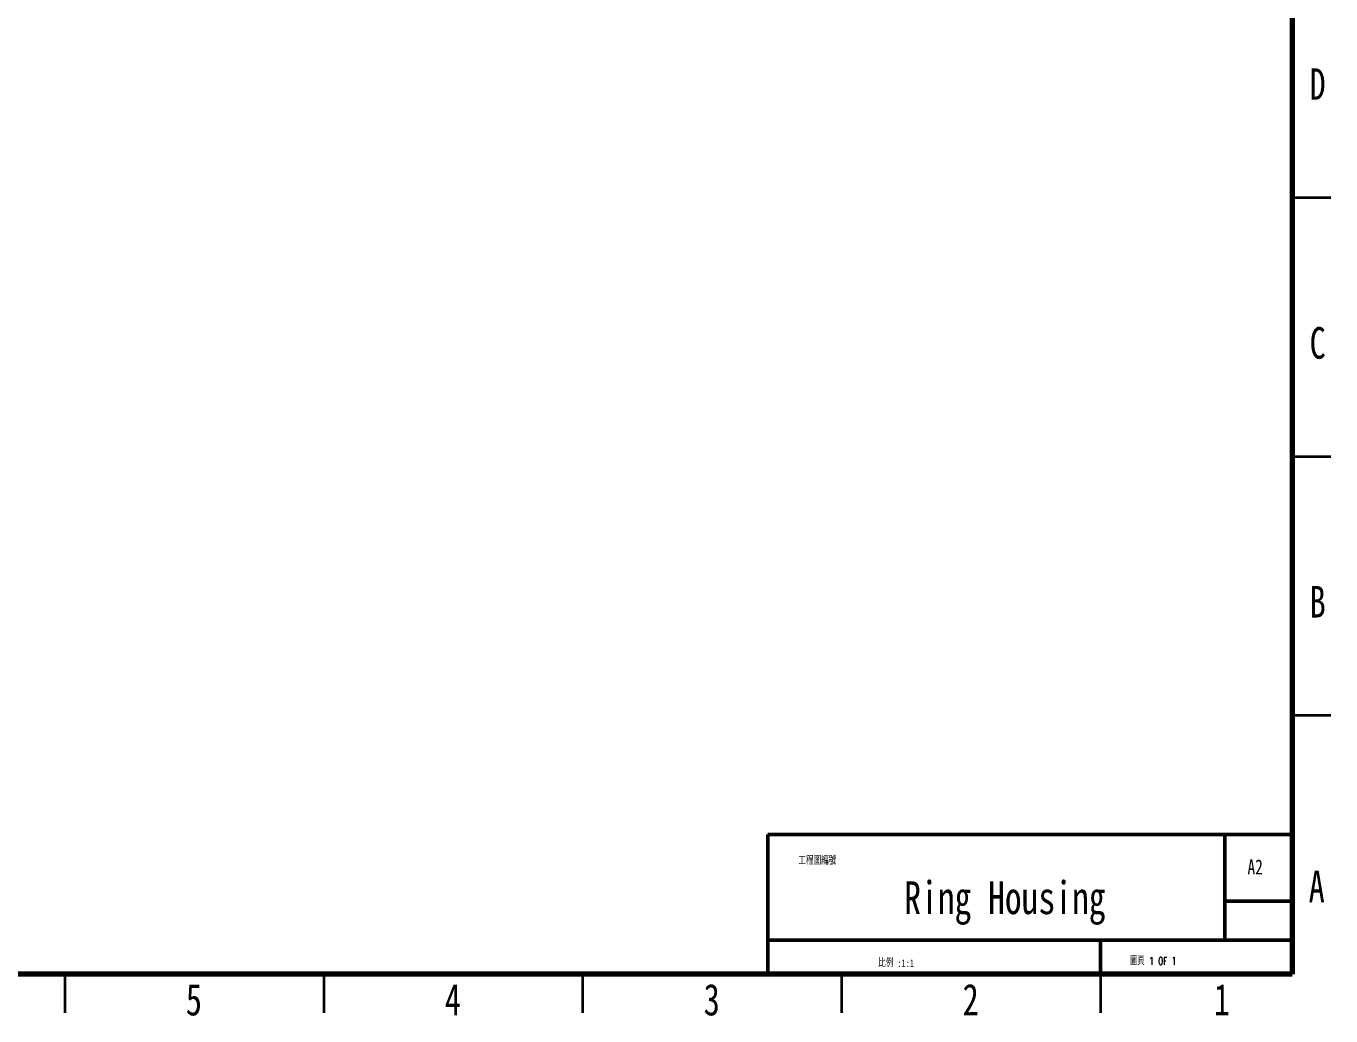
# Model space of a CAD drawing. Header units: millimetres. Extents: x 0 to 591, y 0 to 418.
# Drawn here: x 339.5 to 591.5, y 1.9 to 193.1 of the extents above; entities that cross this region are included whole.
import ezdxf

# ---------------------------------------------------------------- set-up
doc = ezdxf.new("R2010")
doc.units = ezdxf.units.MM
doc.styles.add('SLDTEXTSTYLE0', font='TXT', dxfattribs={"width": 0.75})
doc.styles.add('SLDTEXTSTYLE1', font='TXT', dxfattribs={"width": 0.7, "bigfont": 'bigfont'})
doc.styles.add('SLDTEXTSTYLE2', font='TXT', dxfattribs={"width": 0.666667, "bigfont": 'bigfont'})

# ---------------------------------------------------------------- blocks, each defined once
blk = doc.blocks.new('SW_NOTE_0')
at = {"color": 0, "linetype": 'Continuous', "lineweight": 0, "char_height": 1.5, "attachment_point": 1}
for s, insert, style in [('比例', (0, 1.93), 'SLDTEXTSTYLE1'), (':1:1', (3.7, 1.89), 'SLDTEXTSTYLE0')]:
    blk.add_mtext(s, dxfattribs=dict(at, insert=insert, style=style))

msp = doc.modelspace()

# ---------------------------------------------------------------- linework, layer by layer
at = {"color": 7, "linetype": 'Continuous', "lineweight": 70}
for p, q in [((584, 410), (584, 10)), ((584, 10), (10, 10))]:
    msp.add_line(p, q, dxfattribs=at)
at = {"color": 7, "linetype": 'Continuous', "lineweight": 35}
for p, q in [((584, 160), (591.5, 160)), ((584, 110), (591.5, 110)), ((584, 60), (591.5, 60)), ((347, 10), (347, 2.5)), ((397, 10), (397, 2.5)), ((447, 10), (447, 2.5)), ((497, 10), (497, 2.5)), ((547, 10), (547, 2.5))]:
    msp.add_line(p, q, dxfattribs=at)
at = {"color": 7, "linetype": 'Continuous', "lineweight": 50}
for p, q in [((482.796, 36.949), (482.796, 9.865)), ((584, 36.949), (482.796, 36.949)), ((571, 16.576), (571, 36.949)), ((584, 24.082), (571, 24.082)), ((584, 16.576), (482.796, 16.576)), ((547, 10), (547, 16.576))]:
    msp.add_line(p, q, dxfattribs=at)

# ---------------------------------------------------------------- block references
at = {"color": 7, "linetype": 'Continuous', "lineweight": 0}
msp.add_blockref('SW_NOTE_0', (504.074, 10.966), dxfattribs=at)

# ---------------------------------------------------------------- texts
for s, insert, char_height, attachment_point, style in [('D', (588.93, 184.976), 6.096, 2, 'SLDTEXTSTYLE0'), ('C', (588.937, 134.976), 6.096, 2, 'SLDTEXTSTYLE0'), ('B', (588.953, 84.976), 6.096, 2, 'SLDTEXTSTYLE0'), ('工程圖編號', (488.656, 32.658), 1.5, 1, 'SLDTEXTSTYLE1'), ('A2', (575.387, 32.151), 2.9104, 1, 'SLDTEXTSTYLE0'), ('Ring Housing', (528.544, 27.933), 6.35, 2, 'SLDTEXTSTYLE0'), ('A', (588.757, 29.976), 6.096, 2, 'SLDTEXTSTYLE0'), ('圖頁 1 OF 1', (552.733, 13.282), 1.5, 1, 'SLDTEXTSTYLE2'), ('5', (371.939, 8.114), 6.096, 2, 'SLDTEXTSTYLE0'), ('4', (421.939, 8.114), 6.096, 2, 'SLDTEXTSTYLE0'), ('3', (471.939, 8.114), 6.096, 2, 'SLDTEXTSTYLE0'), ('2', (521.939, 8.114), 6.096, 2, 'SLDTEXTSTYLE0'), ('1', (570.439, 8.114), 6.096, 2, 'SLDTEXTSTYLE0')]:
    msp.add_mtext(s, dxfattribs=dict(at, insert=insert, char_height=char_height, attachment_point=attachment_point, style=style))

doc.saveas('drawing.dxf')
